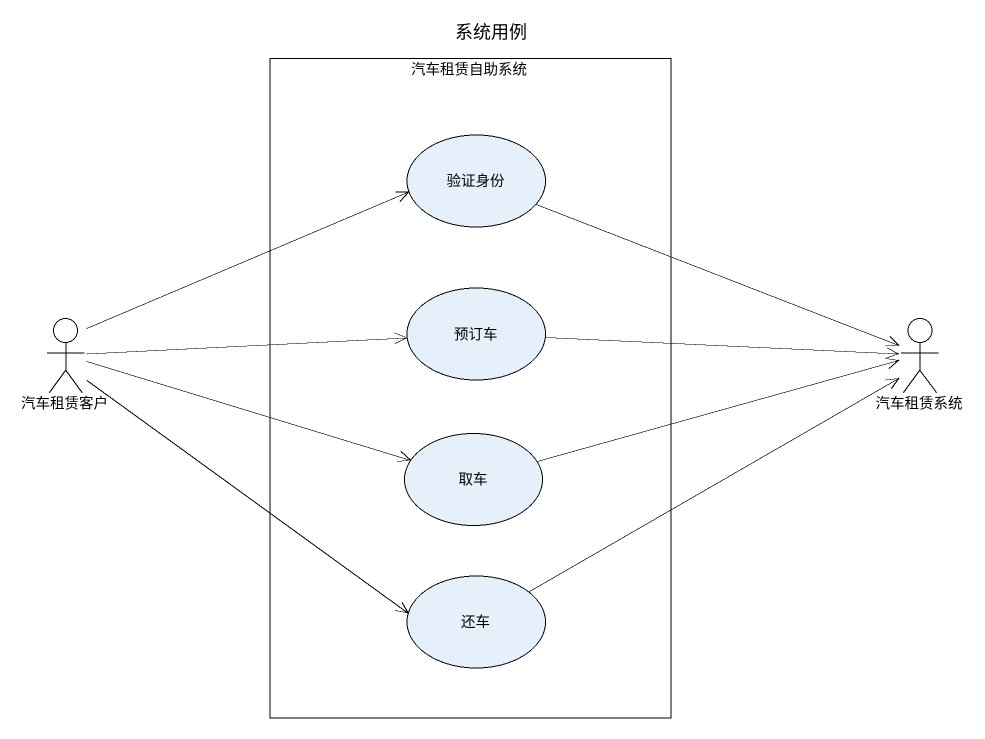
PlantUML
@startuml
title 系统用例
rectangle 汽车租赁自助系统 {
  usecase 验证身份
  usecase 预订车
  usecase 取车
  usecase 还车
}
actor 汽车租赁客户
actor 汽车租赁系统
验证身份 -right-> 汽车租赁系统
汽车租赁客户 -right-> 验证身份
汽车租赁客户 -right-> 预订车
汽车租赁客户 -right-> 取车
汽车租赁客户 -right-> 还车
预订车 -right-> 汽车租赁系统
取车 -right-> 汽车租赁系统
还车 -right-> 汽车租赁系统
@enduml
